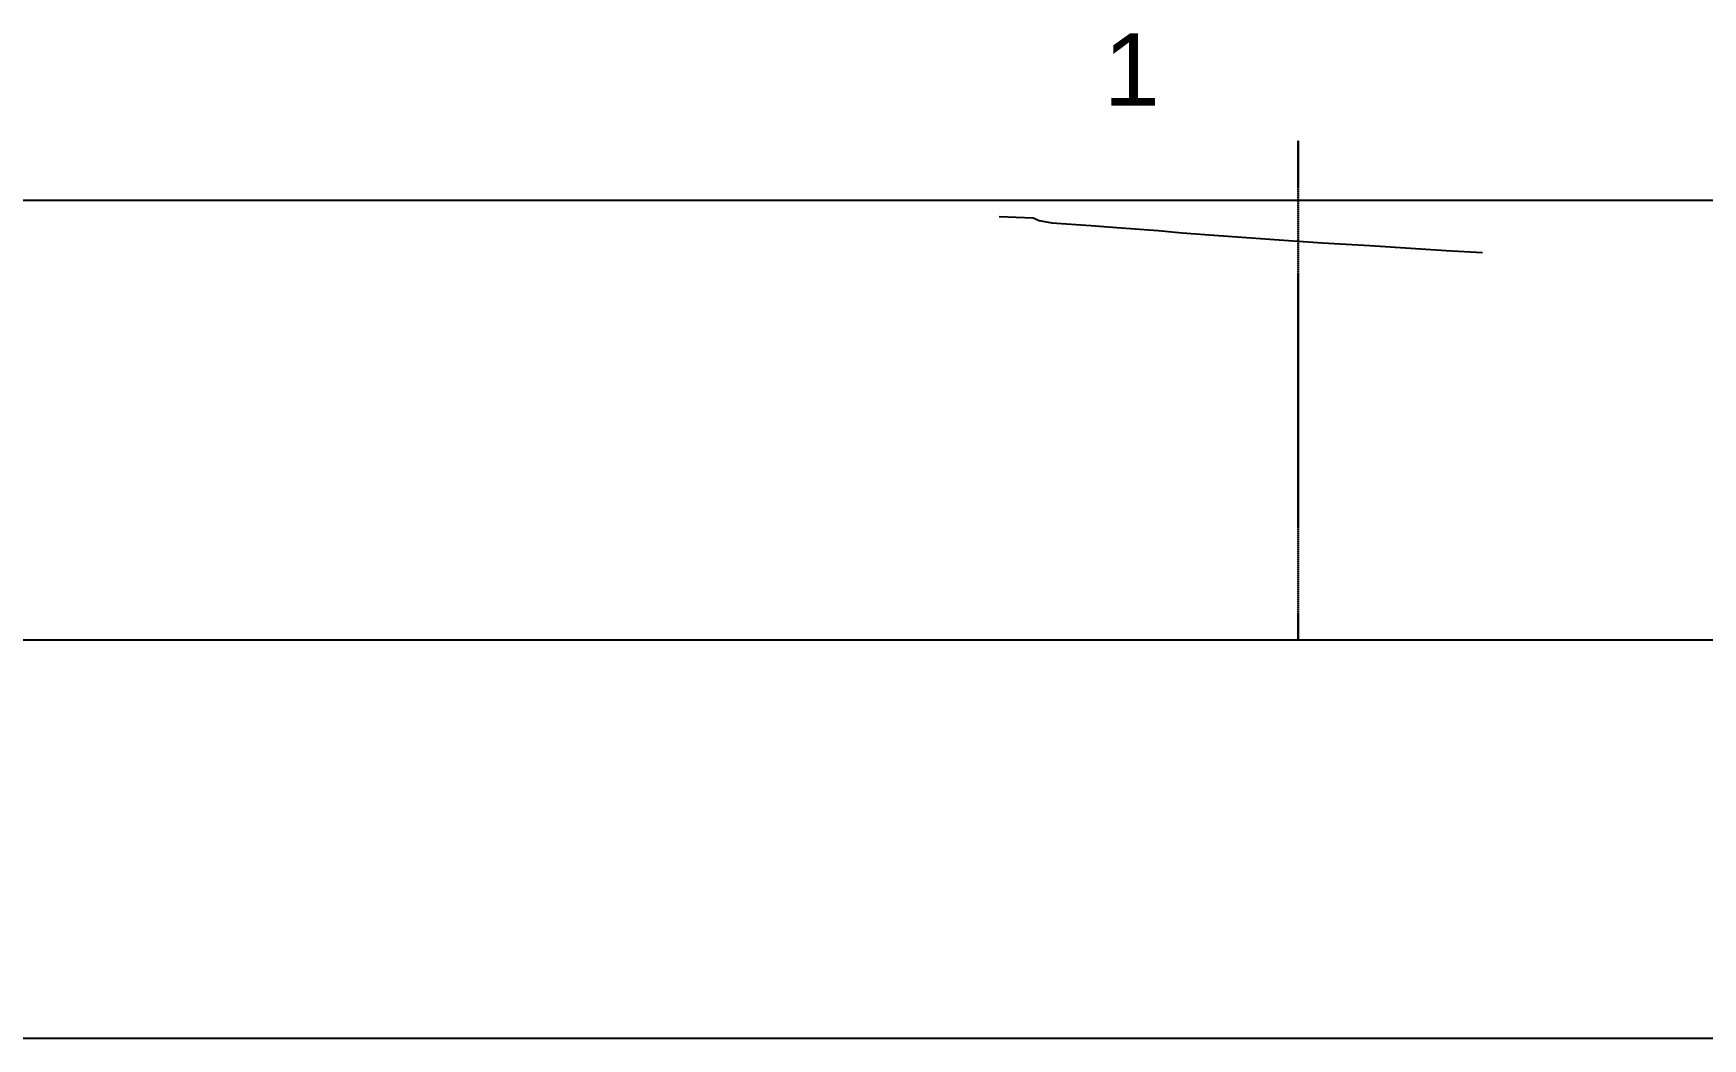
# Model space of a CAD drawing. Header units: millimetres. Extents: x 0 to 21250, y -160 to 246.
# Drawn here: x 1337 to 2005, y -160 to 243 of the extents above; entities that cross this region are included whole.
import ezdxf

# ---------------------------------------------------------------- set-up
doc = ezdxf.new("R2010")
doc.units = ezdxf.units.MM
doc.linetypes.add('AXONAS', pattern=[7, 5, -1, 0, -1])
doc.layers.add('_Ν_nonPLOT', color=2, linetype='Continuous', plot=False)
doc.layers.add('_Ν_ΟΔΟ_ΑΞΟΝΕΣ', color=1, linetype='AXONAS', lineweight=30)
doc.layers.add('ΠΡΟ_Εδαφος', color=3, linetype='Continuous')
doc.styles.get("Standard").update_dxf_attribs({"font": 'arial.ttf'})

msp = doc.modelspace()

# ---------------------------------------------------------------- linework, layer by layer
msp.add_line((1916.88, 0), (1726.31, 0))
at = {"layer": '_Ν_nonPLOT'}
for p, q in [((21249.69, 176), (0, 176)), ((21249.69, 0), (0, 0)), ((21249.69, -159.58), (0, -159.58))]:
    msp.add_line(p, q, dxfattribs=at)
at = {"layer": '_Ν_ΟΔΟ_ΑΞΟΝΕΣ', "ltscale": 0.1}
msp.add_line((1843.11, 0), (1843.11, 200), dxfattribs=at)
at = {"layer": 'ΠΡΟ_Εδαφος'}
msp.add_lwpolyline([(1723.31, 169.6), (1736.95, 169), (1739.3, 168), (1744.37, 167), (1760.1, 166), (1772.19, 165), (1786.96, 164), (1796.67, 163), (1811.16, 162), (1839.17, 160), (1843.11, 159.7), (1852.81, 159), (1871.69, 158), (1902.29, 156), (1916.88, 155.2)], dxfattribs=at)

# ---------------------------------------------------------------- texts
msp.add_text('1', height=29).set_placement((1765.2, 213.9))

doc.saveas('drawing.dxf')
